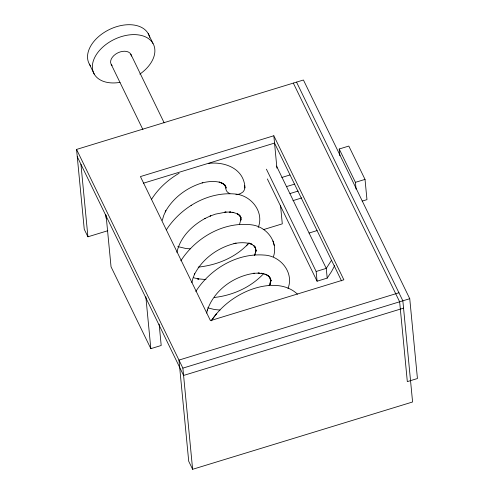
<?xml version="1.0" encoding="UTF-8"?>
<svg xmlns="http://www.w3.org/2000/svg" width="494" height="494" viewBox="0 0 494 494"><rect width="100%" height="100%" fill="white"/><g stroke="black" fill="none" stroke-linecap="round" stroke-linejoin="round"><path stroke-width="0.74" d="M270.644 279.388L270.551 281.259L270.07 278.147L271.317 281.024L269.372 276.615M270.601 279.579L270.243 284.606L270.459 281.58L269.137 285.637M229.914 193.734L227.808 192.394A8.373 6.156 -0.8 0 1 225.888 188.245L226.11 187.035M208.369 163.428C221.985 161.612 239.133 166.577 243.746 180.952C245.129 185.145 246.074 191.011 241.14 193.191A10.244 7.534 -0.8 0 1 235.922 194.71M206.733 313.122L207.431 309.707L207.245 310.516C213.871 290.342 233.718 276.072 254.391 273.281L253.243 273.336L259.356 273.077L258.066 273.126L262.499 273.553L261.067 273.194L266.445 274.59L264.926 274.189L268.211 275.745L266.785 274.923L269.397 276.943L268.211 275.769L270.138 278.202L269.341 276.492M273.423 256.719C278.579 241.918 266.655 226.69 251.798 224.863C223.838 221.263 195.729 237.608 180.853 260.801M191.925 282.698L192.839 278.604L194.667 273.812L194.315 274.689C202.435 258.523 218.558 247.025 236.083 243.165L233.952 243.579C239.917 242.418 246.234 242.184 252.02 244.295L249.242 243.178L252.44 244.74L254.997 246.821L253.786 245.66L255.645 248.136L254.756 246.685L255.892 249.519L255.41 247.92L255.806 251.069L255.738 249.489L255.349 252.909L256.232 250.285L254.638 255.046M176.914 252.391C180.057 237.231 192.086 225.536 205.263 218.348L204.695 218.644L210.839 215.717L210.08 216.076L215.526 214.112L226.091 212.087L224.782 212.117L230.97 212.062L229.525 212.068L233.847 212.642L232.433 212.247L236.169 213.389L239.306 215.088L237.589 213.779M258.226 227.524C264.617 211.413 250.402 194.445 233.952 193.92C207.097 191.95 180.711 207.721 166.342 229.858M162.298 220.336L163.705 215.514L165.861 210.71L165.237 211.932C173.128 197.619 187.257 187.251 202.843 182.724M288.002 288.484C294.313 272.361 280.271 255.552 263.845 255.052C236.774 253.021 210.16 269.026 195.809 291.435M254.577 255.244L254.997 254.009L254.317 255.268M239.559 224.282L241.035 218.904L240.806 220.287L240.677 217.014L240.819 218.459L239.886 215.52L241.134 218.052L239.429 215.483L237.497 213.772M334.673 265.649L331.48 271.638L327.195 278.097L317.086 281.222L267.359 178.927M331.486 260.295L326.262 268.384L316.148 271.478L317.086 281.222M151.423 199.551C158.204 188.591 168.028 179.76 179.094 173.264M211.271 320.81C220.108 307.435 233.119 297.061 247.846 290.824L248.241 290.663C263.648 284.303 284.328 281.704 297.474 294.171M211.722 320.18L216.304 313.974L215.946 314.456M263.926 273.355C251.131 287.181 232.915 295.387 214.316 297.481M198.143 267.118C217.051 265.192 236.089 257.362 248.933 243.017M246.407 245.827L248.846 243.104M191.067 205.479L191.45 205.263M107.828 230.71L87.92 236.805L84.252 229.253L76.564 149.429L303.433 80.003L409.748 298.703L417.436 378.528L407.322 381.621L399.64 301.797L293.325 83.097M273.837 135.757L140.426 176.58L210.456 320.637L343.867 279.808L273.837 135.757L276.93 168.139M143.34 183.225L274.541 143.075L341.539 280.895M339.866 155.752L339.217 149.003L348.813 146.063L365.023 179.402L366.968 199.65L362.17 201.114M281.821 177.463L289.935 174.981M286.619 186.565L294.733 184.083M290.015 193.549L298.129 191.067M292.973 200.626L301.828 197.915M356.069 189.085L355.421 182.335L365.023 179.402M263.185 229.698L282.296 223.85L280.536 205.535M309.071 233.032L317.074 230.581M106.117 215.662L111.039 266.785L150.837 348.659L161.205 345.485L159.148 324.12M398.942 292.775L178.97 360.089L188.714 461.26L192.623 469.3L412.589 401.986L402.851 300.815L296.53 82.115M192.623 469.3L182.879 368.129L409.748 298.703M403.555 308.133L183.583 375.446L77.268 156.746M202.132 182.928C208.079 181.391 214.39 180.897 220.398 182.391L219.101 182.107L222.64 183.453L221.405 182.799L224.239 184.67L223.208 183.7L225.301 186.034L224.56 184.855L225.882 187.603L225.406 185.096L225.894 188.245M205.986 279.555L197.291 278.764L198.786 279.085L193.697 277.776M190.301 248.828L186.022 248.538L177.784 246.58M220.021 310.053L214.396 309.516L207.715 307.824M339.217 149.003L355.421 182.335M276.529 166.089L326.262 268.384L327.201 278.128M266.42 169.183L316.148 271.478M148.194 33.573L153.017 43.497M130.805 54.192L164.175 122.839M111.206 64.381L142.896 129.564M89.395 64.146L94.224 74.069M76.564 149.429L182.879 368.129M274.238 245.345L272.941 240.992M145.841 296.777L150.837 348.659M105.728 214.415L106.093 218.237M80.942 164.298L87.92 236.805M244.376 185.571A8.373 6.156 -0.8 0 1 244.919 188.004M112.095 65.511A11.047 7.169 -25.9 0 1 117.856 52.846A11.047 7.169 -25.9 0 1 131.398 56.106M90.581 65.912A33.147 21.508 -25.9 0 1 109.501 29.467A33.147 21.508 -25.9 0 1 149.663 37.359M120.048 82.356A33.147 21.508 -25.9 0 1 95.046 56.835A33.147 21.508 -25.9 0 1 144.267 36.371A33.147 21.508 -25.9 0 1 139.839 74.125"/></g></svg>
